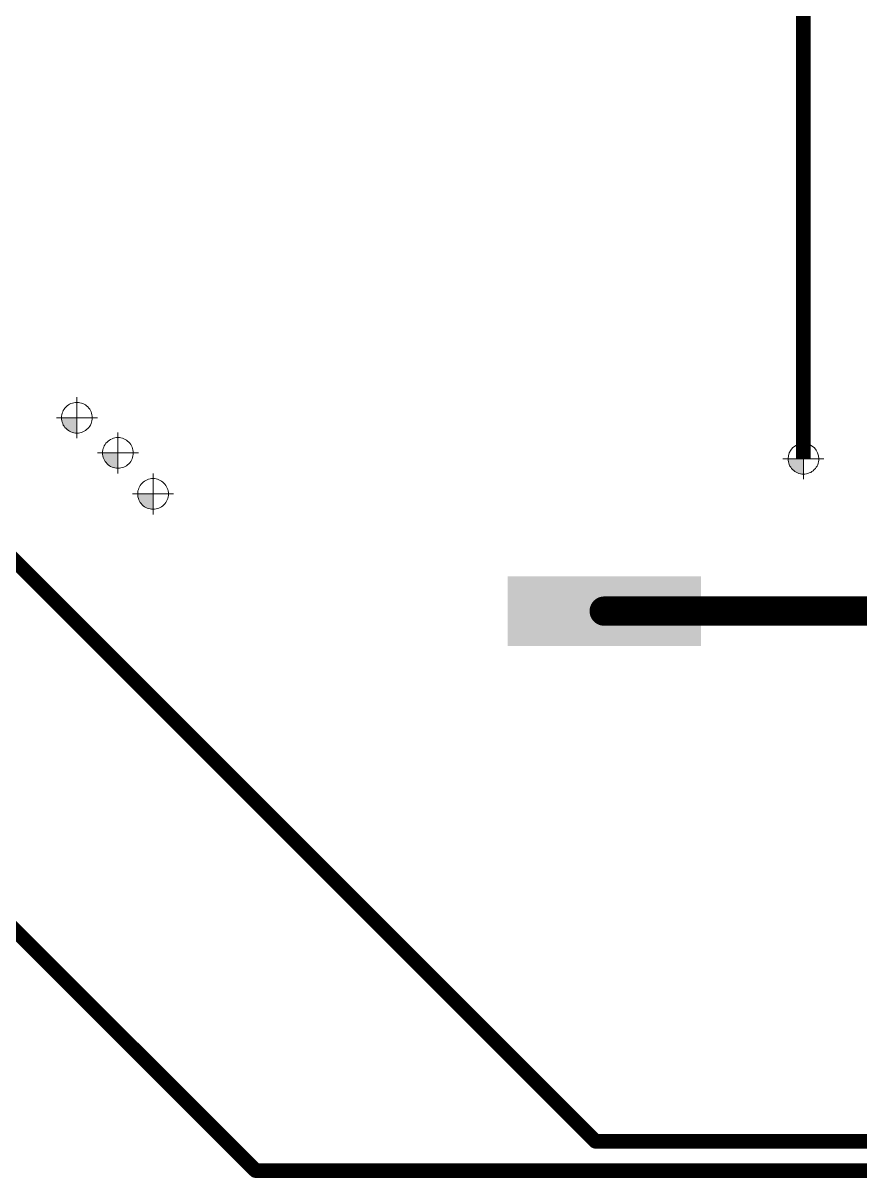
# Paper-space layout 'Лист1' of a CAD drawing. Header units: millimetres. Extents: x 0 to 420, y 0 to 297.
# Drawn here: x 97.84 to 112.12, y 220.31 to 240.02 of the extents above; entities that cross this region are included whole.
import ezdxf

# ---------------------------------------------------------------- set-up
doc = ezdxf.new("R2010")
doc.units = ezdxf.units.MM
for name, color, linetype in [('PDF _Геометрия', 7, 'Continuous'), ('PDF _Сплошная заливка', 7, 'Continuous'), ('TopLayer', 1, 'Continuous')]:
    doc.layers.add(name, color=color, linetype=linetype)

psp = doc.layouts.new('Лист1')

# ---------------------------------------------------------------- hatches: boundary and pattern name
at = {"layer": 'PDF _Сплошная заливка', "transparency": 33554559}
for points in [[(98.494, 233.285, 0.414259), (98.756, 233.023), (98.756, 233.023), (98.756, 233.023), (98.756, 233.285), (98.756, 233.285)], [(99.194, 232.685, 0.198956), (99.271, 232.5), (99.271, 232.5, 0.19888), (99.456, 232.423), (99.456, 232.423), (99.456, 232.423), (99.456, 232.685), (99.456, 232.685)], [(110.894, 232.585, 0.19888), (110.971, 232.4), (110.971, 232.4, 0.198956), (111.156, 232.323), (111.156, 232.323), (111.156, 232.323), (111.156, 232.585), (111.156, 232.585)], [(99.794, 231.985, 0.19888), (99.871, 231.8), (99.871, 231.8, 0.198956), (100.056, 231.723), (100.056, 231.723), (100.056, 231.723), (100.056, 231.985), (100.056, 231.985)]]:
    psp.add_hatch(color=7, dxfattribs=at).paths.add_polyline_path(points)

# ---------------------------------------------------------------- linework, layer by layer
at = {"layer": 'PDF _Геометрия', "lineweight": 9}
for points in [[(98.756, 232.935), (98.756, 233.635)], [(99.106, 233.285), (98.406, 233.285)], [(99.456, 232.335), (99.456, 233.035)], [(111.156, 232.235), (111.156, 232.935)], [(99.806, 232.685), (99.106, 232.685)], [(111.506, 232.585), (110.806, 232.585)], [(100.056, 231.635), (100.056, 232.335)], [(100.407, 231.985), (99.706, 231.985)]]:
    psp.add_lwpolyline(points, dxfattribs=at)
for points in [[(99.019, 233.285, 0.414315), (98.756, 233.548, 0.414315), (98.494, 233.285, 0.414315), (98.756, 233.023, 0.414315)], [(99.719, 232.685, 0.414315), (99.456, 232.948, 0.414315), (99.194, 232.685, 0.414315), (99.456, 232.423, 0.414315)], [(111.419, 232.585, 0.414036), (111.156, 232.848, 0.414036), (110.894, 232.585, 0.414315), (111.156, 232.323, 0.414315)], [(100.319, 231.985, 0.414315), (100.056, 232.248, 0.414315), (99.794, 231.985, 0.414315), (100.056, 231.723, 0.414315)]]:
    psp.add_lwpolyline(points, format="xyb", close=True, dxfattribs=at)
at = {"layer": 'TopLayer', "lineweight": 20}
for points, const_width in [([(111.156, 232.585), (111.156, 251.575)], 0.25), ([(94.556, 233.985), (107.606, 220.935)], 0.25), ([(107.756, 229.985), (117.003, 229.985)], 0.5), ([(95.256, 226.985), (101.806, 220.435)], 0.25), ([(107.606, 220.935), (115.306, 220.935)], 0.25), ([(101.806, 220.435), (115.306, 220.435)], 0.25)]:
    psp.add_lwpolyline(points, dxfattribs=dict(at, const_width=const_width))
for points, const_width in [([(107.631, 229.985, 1), (107.881, 229.985, 1)], 0.25), ([(107.544, 220.935, 1), (107.669, 220.935, 1)], 0.125), ([(107.544, 220.935, 1), (107.669, 220.935, 1)], 0.125), ([(101.744, 220.435, 1), (101.869, 220.435, 1)], 0.125), ([(101.744, 220.435, 1), (101.869, 220.435, 1)], 0.125)]:
    psp.add_lwpolyline(points, format="xyb", close=True, dxfattribs=dict(at, const_width=const_width))
psp.add_solid([(109.406, 229.39), (109.406, 230.58), (106.106, 229.39), (106.106, 230.58)], dxfattribs=at)

doc.saveas('drawing.dxf')
